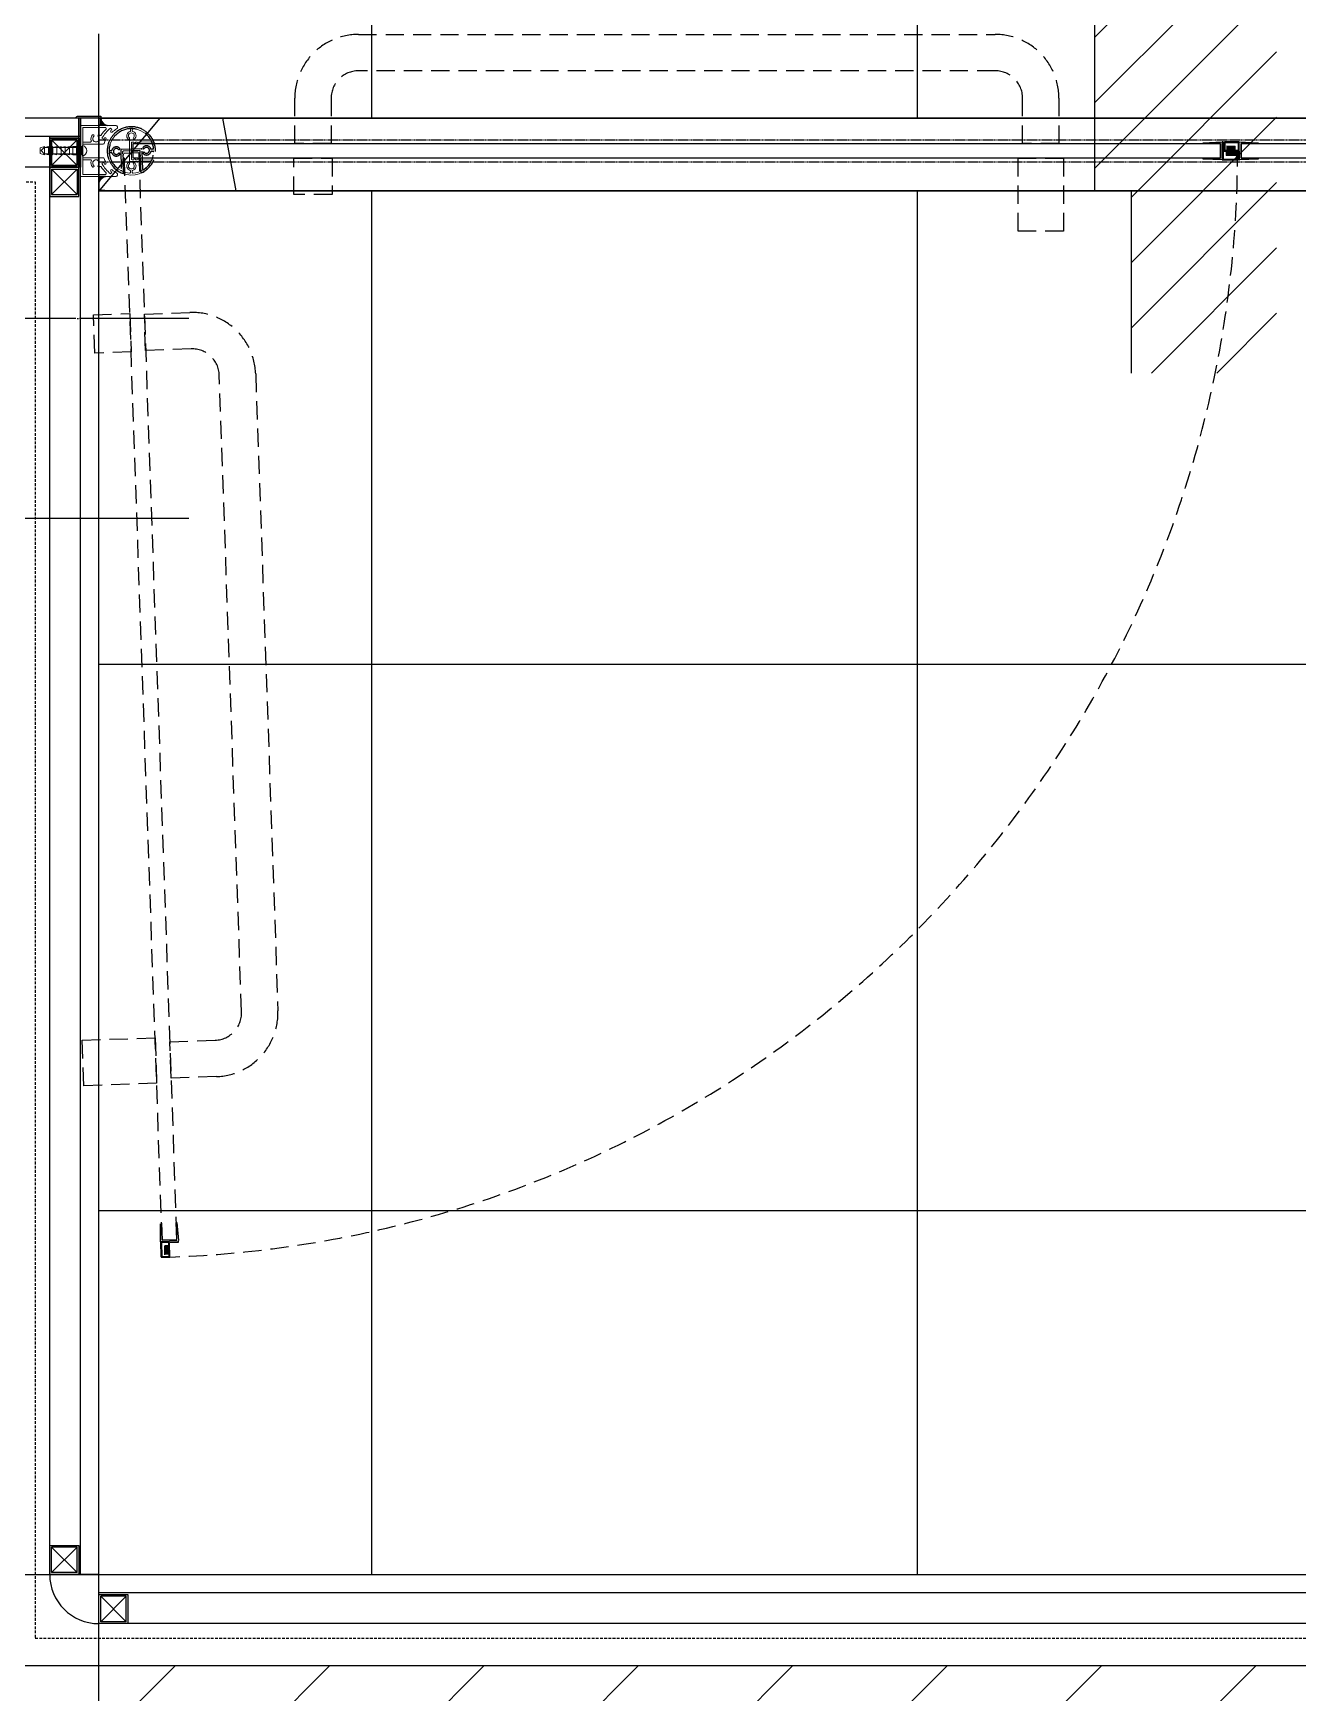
# Model space of a CAD drawing. Extents: x 42284 to 53516, y 22095 to 40513.
# Drawn here: x 48575 to 49270, y 26589 to 27500 of the extents above; entities that cross this region are included whole.
import ezdxf

# ---------------------------------------------------------------- set-up
doc = ezdxf.new("R2010")
doc.units = 0
doc.header["$MEASUREMENT"] = 0
for name, pattern in [('UP-ADD-LT-1', [62, 60, -1, 0, -1]), ('UP-ADD-LT-5', [2.3, 1.5, -0.8]), ('UP-ADD-LT-6', [1.5, 1, -0.5]), ('UP-ADD-LT-8', [0.75, 0.5, -0.25])]:
    doc.linetypes.add(name, pattern=pattern)
for name, color, linetype in [('25B_0', 7, 'Continuous'), ('25B_253', 253, 'Continuous'), ('25B_A-CEN', 1, 'UP-ADD-LT-1'), ('25B_A-ETC', 7, 'Continuous'), ('25B_A-MC', 171, 'Continuous'), ('25B_A-TILE', 253, 'Continuous'), ('25B_A-WALB', 3, 'Continuous'), ('25B_AA-XXXX-PATT', 8, 'Continuous'), ('25B_LH-UBR', 4, 'Continuous'), ('25B_TILE LINE & HATCH', 252, 'Continuous'), ('25B_UBR WALL', 4, 'Continuous'), ('25B_UBR-TILE LINE & HATCH', 252, 'Continuous'), ('25B_UBR내부자재', 6, 'Continuous'), ('25B_X-25$0$AA-FFXM-SANI', 4, 'Continuous'), ('25B_X-25$0$AA-XXXX-PAT2', 1, 'Continuous'), ('25B_도기&수전', 6, 'Continuous')]:
    doc.layers.add(name, color=color, linetype=linetype)

msp = doc.modelspace()

# ---------------------------------------------------------------- hatches: boundary and pattern name
at = {"layer": '25B_A-ETC'}
h = msp.add_hatch(dxfattribs=at)
h.set_pattern_fill('ANSI31', color=1, scale=8)
h.set_pattern_definition([(45, (0, 0), (-17.96051224213831, 17.96051224213831), [])])
h.paths.add_polyline_path([(49178.18729136267, 27313.5629119027), (49178.18729136267, 27413.5629119027), (49158.18729136264, 27413.5629119027), (49158.18729136264, 27513.5629119027), (49258.18729136264, 27513.5629119027), (49258.18729136267, 27313.5629119027)])
at = {"layer": '25B_AA-XXXX-PATT'}
h = msp.add_hatch(dxfattribs=at)
h.set_pattern_fill('_USER', color=256, scale=60, angle=44.99999999997431, style=0, pattern_type=0)
h.set_pattern_definition([(44.99999999997431, (46120.87045880372, 25683.6842641632), (-42.42640687117383, 42.42640687121187), [])])
h.paths.add_polyline_path([(48610.87048176338, 26513.56291190354), (48610.87048176338, 26093.5629119036), (48520.87048176338, 26093.56291190359), (48520.87048176338, 26603.56291190355), (49640.87048176152, 26603.56291190355), (49640.87048176152, 26513.56291190353)])
at = {"layer": '25B_LH-UBR', "linetype": 'UP-ADD-LT-6', "ltscale": 10}
msp.add_hatch(color=8, dxfattribs=at).paths.add_polyline_path([(48647.1711206551, 26834.09309928066), (48649.73494062083, 26834.13983938103), (48649.77960772615, 26829.23820026994), (48647.2157877604, 26829.19146016957)])
at = {"layer": '25B_UBR-TILE LINE & HATCH'}
h = msp.add_hatch(color=256, dxfattribs=at)
h.dxf.hatch_style = 1
edge = h.paths.add_edge_path()
edge.add_line((48615.50283468276, 27449.56289852485), (48611.86935006081, 27449.56289852485))
edge.add_line((48611.86935006081, 27449.56289852485), (48611.86935006081, 27453.1963831468))
edge.add_arc((48616.66714514636, 27454.36069361039), 4.937049375743, 193.6406264307987, 256.3593735692072)
h = msp.add_hatch(color=256, dxfattribs=at)
h.dxf.hatch_style = 1
edge = h.paths.add_edge_path()
edge.add_line((48614.50400678072, 27421.56289852485), (48610.87052215876, 27421.56289852485))
edge.add_line((48610.87052215876, 27421.56289852485), (48610.87052215876, 27417.92941390289))
edge.add_arc((48615.66831724431, 27416.76510343929), 4.937049375743, 463.6406264307927, 526.3593735692012, ccw=False)
at = {"layer": '25B_UBR내부자재'}
h = msp.add_hatch(color=256, dxfattribs=at)
h.dxf.hatch_style = 1
edge = h.paths.add_edge_path()
edge.add_arc((48611.11935006261, 27450.31289852185), 0.75, 269.9999999555207, 359.9999999999881, ccw=False)
edge.add_line((48611.11935006204, 27449.56289852185), (48610.86935006203, 27449.56289852205))
edge.add_line((48610.86935006203, 27449.56289852205), (48610.86935005622, 27453.56289852206))
edge.add_line((48610.86935005622, 27453.56289852205), (48600.86935005622, 27453.56289852764))
edge.add_line((48600.86935005622, 27453.56289852764), (48600.86935005622, 27426.56289852205))
edge.add_line((48600.86935005622, 27426.56289852205), (48599.86935005622, 27426.56289852205))
edge.add_line((48599.86935005622, 27426.56289852205), (48599.87052215855, 27453.56289852205))
edge.add_line((48599.87052215855, 27453.56289852205), (48598.36993610739, 27453.56289852205))
edge.add_line((48598.36993610739, 27453.56289852205), (48598.36993610739, 27453.81289852764))
edge.add_arc((48599.11993610738, 27453.81289852764), 0.749999999999, 89.99999999991309, 180.0000000000909, ccw=False)
edge.add_line((48599.11993610738, 27454.56289852764), (48611.86935005622, 27454.56289852206))
edge.add_line((48611.86935005622, 27454.56289852206), (48611.86935006261, 27450.31289852185))
for points in [[(49230.49920204912, 27432.97878659082), (49230.54196644799, 27435.54267595268), (49235.44217847246, 27435.41625111), (49235.39941407358, 27432.85236174813)], [(49235.49088352264, 27438.14701045965), (49235.44811912377, 27435.58312109778), (49230.5479070993, 27435.70954594045), (49230.59067149819, 27438.27343530233)]]:
    msp.add_hatch(color=8, dxfattribs=at).paths.add_polyline_path(points)
at = {"layer": '25B_X-25$0$AA-XXXX-PAT2'}
h = msp.add_hatch(dxfattribs=at)
h.set_pattern_fill('AR-CONC', color=256, scale=5)
h.set_pattern_definition([(50, (48610.87048176338, 27413.5629119027), (910.92334498002, -79.69542769451543), [95.25, -1047.75]), (355, (48610.87048176338, 27413.5629119027), (-176.2171071248467, 955.2842261951758), [76.2, -838.20292085]), (100.4514447, (48686.78051676338, 27406.9216444027), (734.7062354517662, 875.5887595609754), [80.95004399999998, -890.4512229999999]), (46.1842, (48610.87048176338, 27667.5629119027), (1355.395204460649, -210.2116396636357), [142.875, -1571.625]), (96.63555760999996, (48723.81998176338, 27650.0454119027), (1187.020670257515, 1237.130622988608), [121.4251157, -1335.6780408]), (351.18415117, (48610.87048176338, 27667.5629119027), (1187.020670324885, 1237.130622927663), [114.29983535, -1257.2986596]), (21, (48737.87048176338, 27604.0629119027), (758.0719563456624, -511.325990935438), [95.25, -1047.75]), (326, (48737.87048176338, 27604.0629119027), (309.0101417382353, 920.9398306115962), [76.2, -838.1999999999999]), (71.45144499999999, (48801.04314476338, 27561.4524124027), (1067.082096393581, 409.6138444295262), [80.950044, -890.4496879999999]), (37.5, (48610.87048176338, 27413.5629119027), (15.44301625295908, 422.7751943657655), [0, -828.04, 0, -850.9, 0, -841.375]), (7.499999999999999, (48610.87048176338, 27413.5629119027), (334.0983125515287, 500.9028740905975), [0, -485.1399999999999, 0, -808.99, 0, -320.675]), (327.5, (48327.66048176338, 27413.5629119027), (677.952975834357, -28.64371996336722), [0, -317.5, 0, -990.6, 0, -1314.45]), (317.5, (48200.66048176339, 27413.5629119027), (740.6459069300901, 127.1324551666651), [0, -412.75, 0, -657.86, 0, -933.45])])
h.paths.add_polyline_path([(48610.87048176338, 27453.5629119027), (48610.87048176338, 27413.5629119027), (49560.87048176711, 27413.5629119027), (49560.87048176711, 27453.5629119027)])

# ---------------------------------------------------------------- linework, layer by layer
at = {"layer": '25B_0', "color": 7, "elevation": 3.64e-10}
msp.add_lwpolyline([(49158.18729136264, 27513.5629119027), (49158.18729136261, 27413.5629119027), (49178.18729136267, 27413.5629119027), (49178.18729136267, 27313.5629119027)], dxfattribs=at)
at = {"layer": '25B_253', "lineweight": 15}
for p, q in [((48580.96538320744, 27438.01308840404), (48578.674569548, 27437.23605522123)), ((48578.674569548, 27437.23605522123), (48578.674569548, 27435.7222747446)), ((48578.674569548, 27434.20849426797), (48578.674569548, 27435.7222747446)), ((48580.96538320744, 27433.43146108516), (48578.674569548, 27434.20849426797)), ((48579.09353003487, 27435.7222747446), (48580.81164027945, 27437.44038498918)), ((48579.09353003487, 27435.7222747446), (48580.81164027945, 27434.00416450002)), ((48580.76505939535, 27433.46082462274), (48580.76505939535, 27433.46082462274)), ((48580.81164027945, 27437.44038498918), (48598.5654461401, 27437.44038498918)), ((48580.81164027945, 27434.00416450002), (48598.5654461401, 27434.00416450002)), ((48580.96538320744, 27437.44038498918), (48583.25619686688, 27438.01308840404)), ((48580.96538320744, 27438.01308840404), (48580.96538320744, 27435.7222747446)), ((48580.96538320744, 27433.43146108516), (48580.96538320744, 27435.7222747446)), ((48580.96538320744, 27434.00416450002), (48583.25619686688, 27433.43146108516)), ((48583.25619686688, 27438.01308840404), (48583.25619686688, 27435.7222747446)), ((48583.25619686688, 27437.44038498918), (48585.54701052632, 27438.01308840404)), ((48583.25619686688, 27433.43146108516), (48583.25619686688, 27435.7222747446)), ((48583.25619686688, 27434.00416450002), (48585.54701052632, 27433.43146108516)), ((48585.01622740842, 27437.81211415811), (48585.01622740842, 27437.81211415811)), ((48585.54701052632, 27437.44038498918), (48587.83782418576, 27438.01308840404)), ((48585.54701052632, 27438.01308840404), (48585.54701052632, 27435.7222747446)), ((48585.54701052632, 27433.43146108516), (48585.54701052632, 27435.7222747446)), ((48585.54701052632, 27434.00416450002), (48587.83782418576, 27433.43146108516)), ((48587.83782418576, 27437.44038498918), (48590.1286378452, 27438.01308840404)), ((48587.83782418576, 27438.01308840404), (48587.83782418576, 27435.7222747446)), ((48587.83782418576, 27433.43146108516), (48587.83782418576, 27435.7222747446)), ((48587.83782418576, 27434.00416450002), (48590.1286378452, 27433.43146108516)), ((48590.1286378452, 27438.01308840404), (48590.1286378452, 27435.7222747446)), ((48590.1286378452, 27437.44038498918), (48592.41945150464, 27438.01308840404)), ((48590.1286378452, 27433.43146108516), (48590.1286378452, 27435.7222747446)), ((48590.1286378452, 27434.00416450002), (48592.41945150464, 27433.43146108516)), ((48592.41945150464, 27437.44038498918), (48594.71026516407, 27438.01308840404)), ((48592.41945150464, 27438.01308840404), (48592.41945150464, 27435.7222747446)), ((48592.41945150464, 27433.43146108516), (48592.41945150464, 27435.7222747446)), ((48592.41945150464, 27434.00416450002), (48594.71026516407, 27433.43146108516)), ((48594.71026516407, 27437.44038498918), (48596.58687812428, 27438.01308840404)), ((48594.71026516407, 27438.01308840404), (48594.71026516407, 27435.7222747446)), ((48594.71026516407, 27433.43146108516), (48594.71026516407, 27435.7222747446)), ((48594.71026516407, 27434.00416450002), (48596.58687812428, 27433.43146108516)), ((48596.58687812428, 27438.01308840404), (48598.5654461401, 27438.01308840404)), ((48596.58687812428, 27438.01308840404), (48596.58687812428, 27435.7222747446)), ((48596.58687812428, 27433.43146108516), (48596.58687812428, 27435.7222747446)), ((48596.58687812428, 27433.43146108516), (48598.5654461401, 27433.43146108516)), ((48598.5654461401, 27437.44038498918), (48598.5654461401, 27438.01308840404)), ((48598.5654461401, 27437.44038498918), (48598.5654461401, 27435.7222747446)), ((48598.5654461401, 27434.00416450002), (48598.5654461401, 27435.7222747446)), ((48598.5654461401, 27434.00416450002), (48598.5654461401, 27433.43146108516)), ((48598.67998682307, 27437.55492567216), (48598.79452750605, 27437.55492567216)), ((48598.67998682307, 27433.88962381704), (48598.79452750605, 27433.88962381704)), ((48599.48177160388, 27437.44038498918), (48598.90906818902, 27437.44038498918)), ((48598.90906818902, 27437.44038498918), (48598.90906818902, 27435.7222747446)), ((48598.90906818902, 27434.00416450002), (48598.90906818902, 27435.7222747446)), ((48599.48177160388, 27434.00416450002), (48598.90906818902, 27434.00416450002)), ((48598.97364350436, 27434.19872085032), (48598.97364350436, 27434.19872085032)), ((48602.00166662926, 27438.24604338673), (48599.48177160388, 27437.44038498918)), ((48602.00166662926, 27433.19850610247), (48599.48177160388, 27434.00416450002)), ((48600.85625979953, 27437.723211546), (48600.85625979953, 27435.7222747446)), ((48600.85625979953, 27433.7213379432), (48600.85625979953, 27435.7222747446)), ((48601.4289632144, 27437.90606591102), (48601.4289632144, 27435.7222747446)), ((48601.4289632144, 27433.53848357818), (48601.4289632144, 27435.7222747446))]:
    msp.add_line(p, q, dxfattribs=at)
at = {"layer": '25B_253'}
msp.add_line((48602.00166662931, 27432.75953492427), (48602.00166662925, 27438.57141633067), dxfattribs=at)
at = {"layer": '25B_253', "lineweight": 15}
for centre, radius, start, end in [((48598.67998682307, 27437.44038498918), 0.1145406829719576, 90, 180), ((48598.67998682307, 27434.00416450002), 0.1145406829719576, 180, 270), ((48598.79452750605, 27437.44038498918), 0.1145406829719576, 0, 90), ((48598.79452750605, 27434.00416450002), 0.1145406829719576, 270, 0), ((48600.74171911657, 27437.723211546), 0.1145406829719576, 0, 104.0362434659533), ((48600.74171911657, 27433.72133794319), 0.1145406829719576, 255.9637565301003, 0), ((48601.31442253143, 27437.90606591102), 0.1145406829719576, 0, 107.7300674814721), ((48601.31442253143, 27433.53848357818), 0.1145406829719576, 252.2699325185279, 0), ((48601.17241110573, 27435.66547562746), 3.021945746342157, 285.9269239746035, 74.07307602539652)]:
    msp.add_arc(centre, radius, start, end, dxfattribs=at)
at = {"layer": '25B_A-CEN'}
msp.add_line((48660.3053393705, 27343.56291190261), (48093.87700758374, 27343.56291190261), dxfattribs=at)
at = {"layer": '25B_A-ETC', "color": 8, "linetype": 'Continuous'}
for p, q in [((48598.87052215857, 27427.56282858425), (48584.87052215857, 27427.56282858425)), ((48598.87048176338, 26654.56291190084), (48584.87048176338, 26654.56291190084)), ((48625.87048176338, 26627.56278818954), (48611.87048176338, 26627.56278818954))]:
    msp.add_line(p, q, dxfattribs=at)
for points in [[(48600.87052215857, 27443.5629119027), (48260.87048176338, 27443.5629119027)], [(48583.87052215856, 26669.56291190084), (48583.87052215856, 27443.5629119027)], [(48598.87052215857, 27441.56282858425), (48584.87052215857, 27441.56282858425), (48598.87052215857, 27427.56282858425), (48598.87052215857, 27441.56282858425), (48584.87052215857, 27427.56282858425), (48584.87052215857, 27441.56282858425)], [(48600.87052215857, 26653.5629119027), (48600.87052215857, 27443.5629119027)], [(48600.87052215857, 27426.5629119027), (48260.87048176338, 27426.5629119027)], [(48598.87048176338, 26668.56291190084), (48584.87048176338, 26668.56291190084), (48598.87048176338, 26654.56291190084), (48598.87048176338, 26668.56291190084), (48584.87048176338, 26654.56291190084), (48584.87048176338, 26668.56291190084)], [(48610.87048176338, 26626.56287150612), (48610.87048176338, 26653.5629119027), (48583.87048176338, 26653.56291190084)], [(48600.87048176338, 26653.5629119027), (48610.87048176338, 26653.5629119027)], [(49560.87048176152, 26643.5629119027), (48610.87048176338, 26643.5629119027)], [(48625.87048176338, 26641.56278818953), (48611.87048176338, 26641.56278818953), (48625.87048176338, 26627.56278818954), (48625.87048176338, 26641.56278818953), (48611.87048176338, 26627.56278818954), (48611.87048176338, 26641.56278818953)], [(49550.87048176338, 26626.5629119027), (48610.87048176338, 26626.5629119027)]]:
    msp.add_lwpolyline(points, dxfattribs=at)
for points in [[(48583.87052215856, 27426.56282858425), (48583.87052215856, 27442.56282858426), (48599.87052215856, 27442.56282858426), (48599.87052215856, 27426.56282858425)], [(48583.87048176338, 26653.56291190084), (48583.87048176338, 26669.56291190084), (48599.87048176338, 26669.56291190084), (48599.87048176338, 26653.56291190084)], [(48610.87048176338, 26626.56278818953), (48610.87048176338, 26642.56278818954), (48626.87048176338, 26642.56278818954), (48626.87048176338, 26626.56278818953)]]:
    msp.add_lwpolyline(points, close=True, dxfattribs=at)
msp.add_arc((48610.87051624258, 26653.56290598519), 27.000034479083, 179.9999874468593, 269.9999268289305, dxfattribs=at)
at = {"layer": '25B_A-MC'}
for p, q in [((48610.87048176361, 26573.56291190308), (48610.87048176338, 27499.90465700132)), ((48660.3053393705, 27453.56291190261), (48093.87700758374, 27453.56291190261)), ((48660.3053393705, 27233.56291190262), (48093.87700758374, 27233.56291190262)), ((48435.43362690846, 26653.56291190267), (49740.87048176152, 26653.56291190267))]:
    msp.add_line(p, q, dxfattribs=at)
at = {"layer": '25B_A-TILE'}
for p, q in [((48760.87048176338, 27453.56291190276), (48760.87048176338, 28903.56291190084)), ((49060.87048175965, 27453.5629119027), (49060.87048175965, 27595.56287163697)), ((48760.87048176338, 26653.5629119027), (48760.87048176338, 27413.56291190276)), ((49060.87048176338, 26653.5629119027), (49060.87048175965, 27413.5629119027)), ((48610.87048176338, 27153.5629119027), (49560.8704413682, 27153.5629119027)), ((48610.87048176338, 26853.5629119027), (49560.8704413682, 26853.5629119027))]:
    msp.add_line(p, q, dxfattribs=at)
at = {"layer": '25B_A-WALB'}
msp.add_line((48520.87048176338, 26603.56291190355), (49640.87048176152, 26603.56291190355), dxfattribs=at)
at = {"layer": '25B_LH-UBR', "color": 8, "linetype": 'UP-ADD-LT-6', "ltscale": 10}
for p, q in [((48628.75301950412, 27435.56289852874), (48632.44011069287, 27435.69165459023)), ((48649.73494062083, 26834.13983938102), (48647.1711206551, 26834.09309928066)), ((48647.2157877604, 26829.19146016957), (48647.1711206551, 26834.09309928066))]:
    msp.add_line(p, q, dxfattribs=at)
for points in [[(49103.56130911782, 27479.5628984839), (48753.56130911783, 27479.5628984839, 0.414213562373), (48738.56130911783, 27464.5628984839), (48738.56130911783, 27439.562865461), (48718.56130911782, 27439.56286380779), (48718.56130911782, 27464.5628984839, -0.414213562373), (48753.56130911783, 27499.5628984839), (49103.56130911782, 27499.5628984839, -0.414213562373), (49138.56130911783, 27464.5628984839), (49138.56130911783, 27439.56289852523), (49118.56130911782, 27439.56289852523), (49118.56130911782, 27464.5628984839, 0.414213562373)], [(48633.68415574328, 27433.42785544474, -1), (48633.6519667279, 27434.34962824193), (48633.61977771252, 27435.27140103912, 0.414213562373), (48633.14279680625, 27435.71619293002), (48624.36324220199, 27435.40960412744, 0.414213562373), (48623.91845031108, 27434.93262322116), (48623.95063932646, 27434.01085042397, -1), (48623.98282834184, 27433.08907762679), (48624.01501735721, 27432.16730482961, -1), (48624.04720637258, 27431.24553203242), (48624.07939538796, 27430.32375923522), (48624.18779692881, 27423.09052312132, -0.823574703282), (48628.28949768272, 27448.83642680823, -0.823574703282), (48634.17715035432, 27423.43935902967), (48633.7807227894, 27430.66253705317), (48633.74853377402, 27431.58430985037, -1), (48633.71634475865, 27432.50608264756)], [(48628.71761158721, 27436.57684860564), (48623.31388420817, 27436.38814628744, 0.414213562373), (48622.86909231727, 27435.91116538115), (48623.25241735941, 27424.93417238466, -0.578457502483), (48622.95805910388, 27424.75091567866, -0.245181490068), (48616.56987776873, 27434.13055894742, -0.4384767346110001), (48617.01179610824, 27434.64529269866), (48617.80958533931, 27434.6731521125, -0.337188166333), (48618.03758523788, 27434.51191628622, 0.5856446151240001), (48622.36802730979, 27433.60536991675, 0.881698595778), (48621.67984793253, 27434.21959748839, -0.682476554603), (48618.84396193436, 27435.21686661345, -0.682476554603), (48621.60337387924, 27436.40952784821, 0.881698595778), (48622.24703053659, 27437.07026415907, 0.5856446151240001), (48617.99037468196, 27435.86384972217, -0.337188166333), (48617.7741774224, 27435.68710218942), (48616.97638819133, 27435.65924277557, -0.4384767346110001), (48616.49964033128, 27436.14189599623, -0.390359643558), (48628.32490559963, 27447.82247673132, -0.390359643558), (48640.9361612395, 27436.99523811008, -0.4384767346110001), (48640.49424289999, 27436.48050435881), (48639.69645366892, 27436.45264494497, -0.337188166333), (48639.46845377036, 27436.61388077126, 0.5856446151240001), (48635.13801169845, 27437.5204271407, 0.881698595778), (48635.8261910757, 27436.90619956907, -0.682476554603), (48638.66207707388, 27435.90893044401, -0.682476554603), (48635.90266512901, 27434.71626920924, 0.881698595778), (48635.25900847165, 27434.05553289838, 0.5856446151240001), (48639.51566432628, 27435.2619473353, -0.337188166333), (48639.73186158583, 27435.43869486805), (48640.52965081691, 27435.4665542819, -0.4384767346110001), (48641.00639867696, 27434.98390106124, -0.245181490068), (48635.28806947053, 27425.18148912745, -0.5784575024820001), (48634.98164491467, 27425.34376603644), (48634.59831987252, 27436.32075903293, 0.414213562373), (48634.12133896624, 27436.76555092385)], [(48689.29678619004, 26962.57942713673), (48677.08196234398, 27312.36621659338, 0.414213562373), (48661.56760748816, 27326.83358654812), (48636.5828038099, 27325.96109797806), (48635.88481222364, 27345.94891446074), (48660.86961755409, 27346.8214030885, -0.414213562373), (48697.06977888436, 27313.06420652744), (48709.28460273042, 26963.27741707079, -0.414213562373), (48675.52740616935, 26927.07725574052), (48650.54263553518, 26926.20476832439), (48649.84464560112, 26946.19258486476), (48674.8294162353, 26947.0650722809, 0.414213562373)], [(48644.73516838284, 26836.21661414539), (48645.01340019247, 26828.2490975738, 0.414213562373), (48645.50182864049, 26827.79363067752), (48649.79399430197, 26827.94446223266), (48649.69307482231, 26835.91817068724), (48654.63381888192, 26836.11119348598), (48654.61733810604, 26836.58314115813)]]:
    msp.add_lwpolyline(points, format="xyb", close=True, dxfattribs=at)
for points in [[(48632.78625366353, 27434.68101698168), (48653.64122879157, 26837.47266701507), (48645.64610217542, 26837.19347104145), (48624.79112704738, 27434.40182100806)], [(48718.06130911783, 27431.5628646344), (48739.06130911783, 27431.5628646344), (48739.06130911783, 27411.5628646344), (48718.06130911783, 27411.5628646344)], [(49116.06130911783, 27431.56289769862), (49141.06130911783, 27431.56289769862), (49141.06130911783, 27391.56289769862), (49116.06130911783, 27391.56289769862)], [(48627.87223668523, 27346.16941392947), (48628.605126116, 27325.18220656208), (48608.61730957562, 27324.48421662802), (48607.88442014485, 27345.47142399541)], [(48641.76226941712, 26948.41186592984), (48642.63475683468, 26923.42709525437), (48602.65912375393, 26922.03111538625), (48601.78663633635, 26947.01588606172)], [(48645.22359683087, 26835.76114724909), (48645.48534786463, 26828.26557834967), (48649.44353373505, 26828.40474707353), (48649.35746517319, 26835.90645094005)]]:
    msp.add_lwpolyline(points, close=True, dxfattribs=at)
msp.add_lwpolyline([(48653.64048120999, 26837.49407495072), (48653.31086569255, 26846.93302839392), (48653.78281336471, 26846.94950916979), (48654.61733810604, 26836.58314115813), (48644.73516838284, 26836.21661414539), (48644.84453898582, 26846.61594370878), (48645.31648665798, 26846.63242448465), (48645.64610217542, 26837.19347104145), (48653.64122879157, 26837.47266701507)], dxfattribs=at)
at = {"layer": '25B_TILE LINE & HATCH', "linetype": 'UP-ADD-LT-6', "ltscale": 10}
msp.add_arc((48628.75301949002, 27435.56289852451), 607.9826368809669, 271.5662538815891, 359.9832800476889, dxfattribs=at)
at = {"layer": '25B_UBR WALL'}
msp.add_line((48600.87052215855, 27443.56289852485), (48600.87052215855, 27453.56289852485), dxfattribs=at)
at = {"layer": '25B_UBR WALL', "color": 252}
for p, q in [((48584.87052215856, 27441.56282858425), (48584.87052215856, 27427.56282858425)), ((48584.87052215856, 27425.56282858426), (48584.87052215856, 27411.56282858426))]:
    msp.add_line(p, q, dxfattribs=at)
at = {"layer": '25B_UBR WALL', "color": 7}
for points in [[(48583.87052215856, 27426.56282858425), (48599.87052215856, 27426.56282858425), (48599.87052215856, 27442.56282858426), (48583.87052215856, 27442.56282858426)], [(48583.87052215856, 27410.56282858425), (48599.87052215856, 27410.56282858425), (48599.87052215856, 27426.56282858425), (48583.87052215856, 27426.56282858425)]]:
    msp.add_lwpolyline(points, close=True, dxfattribs=at)
at = {"layer": '25B_UBR WALL', "color": 252}
for points in [[(48598.87052215856, 27441.56282858425), (48598.87052215856, 27427.56282858425), (48584.87052215856, 27441.56282858425), (48598.87052215856, 27441.56282858425), (48584.87052215856, 27427.56282858425), (48598.87052215856, 27427.56282858425)], [(48598.87052215856, 27425.56282858426), (48598.87052215856, 27411.56282858426), (48584.87052215856, 27425.56282858426), (48598.87052215856, 27425.56282858426), (48584.87052215856, 27411.56282858426), (48598.87052215856, 27411.56282858426)]]:
    msp.add_lwpolyline(points, dxfattribs=at)
at = {"layer": '25B_UBR-TILE LINE & HATCH', "linetype": 'UP-ADD-LT-8'}
for p, q in [((48610.87052215876, 27441.56289852486), (49560.87048176152, 27441.56289852485)), ((48610.87052215876, 27429.56289852485), (49560.87048176152, 27429.56289852485))]:
    msp.add_line(p, q, dxfattribs=at)
at = {"layer": '25B_UBR-TILE LINE & HATCH'}
for points in [[(48615.50283468276, 27449.56289852485), (48611.86935006081, 27449.56289852485), (48611.86935006081, 27453.1963831468, 0.280704817073)], [(48614.50400678072, 27421.56289852485), (48610.87052215876, 27421.56289852485), (48610.87052215876, 27417.92941390289, -0.280704817073)]]:
    msp.add_lwpolyline(points, format="xyb", close=True, dxfattribs=at)
at = {"layer": '25B_UBR내부자재', "lineweight": 20}
for p, q in [((48600.71562761312, 27449.56289852485), (48620.1632377036, 27449.56289852485)), ((48600.71562761312, 27448.43560060885), (48600.71562761312, 27449.56289852485)), ((48600.86935005622, 27448.43560060885), (48600.71562761312, 27448.43560060885)), ((48620.4153083761, 27449.56289852485), (48600.86935005622, 27449.56289852485)), ((48600.86935005622, 27435.56289852485), (48600.86935005622, 27448.43560060885)), ((48601.99664797222, 27440.44203356816), (48601.99664797222, 27448.43560060885)), ((48614.44212482778, 27448.43560060885), (48601.99664797222, 27448.43560060885)), ((48613.55154608672, 27441.97112697164), (48612.55745460298, 27442.50271206675)), ((48614.76019464182, 27442.66800785408), (48614.65386701597, 27442.74785660843)), ((48618.02425307319, 27447.25531602264), (48617.33575026554, 27448.14793266782)), ((48617.5417241181, 27445.95274162536), (48617.41287006983, 27446.12054216715)), ((48600.86935005622, 27435.56289852485), (48600.86935005622, 27422.69019644083)), ((48601.79168471477, 27435.56289852485), (48601.99664797222, 27436.07530666847)), ((48601.99664797222, 27435.05049038121), (48601.79168471477, 27435.56289852485)), ((48601.99664797222, 27436.07530666847), (48601.99664797222, 27440.68697996118)), ((48606.25802409837, 27440.44203356816), (48601.99664797222, 27440.44203356816)), ((48613.25043161619, 27439.31473565217), (48601.99664797222, 27439.31473565217)), ((48601.99664797222, 27435.05049038121), (48601.99664797222, 27430.43881708851)), ((48628.75301949303, 27435.56289852485), (48628.75301949303, 27439.252237159)), ((48613.25043161619, 27431.81106139751), (48601.99664797222, 27431.81106139751)), ((48601.99664797222, 27430.68376348153), (48601.99664797222, 27422.69019644083)), ((48606.25802409837, 27430.68376348153), (48601.99664797222, 27430.68376348153)), ((48613.55154608672, 27429.15467007805), (48612.55745460298, 27428.62308498293)), ((48614.76019464182, 27428.45778919562), (48614.65386701597, 27428.37794044127)), ((48618.02425307319, 27423.87048102704), (48617.33575026554, 27422.97786438186)), ((48617.5417241181, 27425.17305542433), (48617.41287006983, 27425.00525488253)), ((48600.86935005622, 27422.69019644085), (48600.71562761312, 27422.69019644085)), ((48600.71562761312, 27422.69019644085), (48600.71562761312, 27421.56289852486)), ((48600.71562761312, 27421.56289852485), (48620.1632377036, 27421.56289852485)), ((48620.4153083761, 27421.56289852485), (48600.86935005622, 27421.56289852485)), ((48614.44212482778, 27422.69019644083), (48601.99664797222, 27422.69019644083))]:
    msp.add_line(p, q, dxfattribs=at)
at = {"layer": '25B_UBR내부자재', "color": 8}
for p, q in [((49230.54196644799, 27435.54267595269), (49230.49920204912, 27432.97878659082)), ((49235.39941407358, 27432.85236174813), (49230.49920204912, 27432.97878659082)), ((49230.59067149819, 27438.27343530233), (49235.49088352264, 27438.14701045965)), ((49235.44217847246, 27435.41625111), (49235.39941407358, 27432.85236174813)), ((49235.44811912377, 27435.58312109778), (49235.49088352264, 27438.14701045965))]:
    msp.add_line(p, q, dxfattribs=at)
at = {"layer": '25B_UBR내부자재', "lineweight": 20}
for points in [[(48631.05885613938, 27440.41651891997, -1), (48630.13652148083, 27440.41651891997), (48629.2141868223, 27440.41651891997, 0.414213562373), (48628.75301949303, 27439.9553515907), (48628.75301949303, 27431.17044545899, 0.414213562373), (48629.2141868223, 27430.70927812971), (48630.13652148083, 27430.70927812971, -1), (48631.05885613938, 27430.70927812971), (48631.98119079791, 27430.70927812971, -1), (48632.90352545645, 27430.70927812971), (48633.825860115, 27430.70927812971), (48641.05847309613, 27430.56517733537, -0.823574703282), (48615.47140041004, 27435.56289852485, -0.823574703282), (48641.05847309613, 27440.56061971431), (48633.825860115, 27440.41651891997), (48632.90352545645, 27440.41651891997, -1), (48631.98119079791, 27440.41651891997)], [(48627.73845136862, 27435.56289852485), (48627.73845136862, 27430.15587733459, 0.414213562373), (48628.1996186979, 27429.69471000532), (48639.18330265789, 27429.69471000532, -0.578457502483), (48639.3561747739, 27429.39413549808, -0.245181490068), (48629.75930101695, 27423.33719049973, -0.4384767346110001), (48629.26030355521, 27423.79680358338), (48629.26030355521, 27424.59507910234, -0.337188166333), (48629.42939824272, 27424.81731306033, 0.5856446151240001), (48630.48652261743, 27429.11347913191, 0.881698595778), (48629.84865210272, 27428.44715520804, -0.682476554603), (48628.75301949303, 27425.64780094553, -0.682476554603), (48627.65738688334, 27428.44715520804, 0.881698595778), (48627.01951636857, 27429.11347913185, 0.5856446151240001), (48628.07664074343, 27424.8173130603, -0.337188166333), (48628.24573543083, 27424.59507910234), (48628.24573543083, 27423.79680358338, -0.4384767346110001), (48627.74673796909, 27423.33719049973, -0.390359643558), (48616.48596853442, 27435.56289852485, -0.390359643558), (48627.74673796907, 27447.78860654995, -0.4384767346110001), (48628.24573543083, 27447.3289934663), (48628.24573543083, 27446.53071794735, -0.337188166333), (48628.07664074332, 27446.30848398936, 0.5856446151240001), (48627.01951636864, 27442.01231791779, 0.881698595778), (48627.65738688334, 27442.67864184164, -0.682476554603), (48628.75301949303, 27445.47799610415, -0.682476554603), (48629.84865210274, 27442.67864184166, 0.881698595778), (48630.48652261747, 27442.01231791783, 0.5856446151240001), (48629.4293982426, 27446.30848398939, -0.337188166333), (48629.26030355521, 27446.53071794735), (48629.26030355521, 27447.3289934663, -0.4384767346110001), (48629.75930101695, 27447.78860654995, -0.245181490068), (48639.35617477495, 27441.73166155221, -0.5784575024820001), (48639.18330265789, 27441.43108704436), (48628.1996186979, 27441.43108704436, 0.414213562373), (48627.73845136862, 27440.96991971509)]]:
    msp.add_lwpolyline(points, format="xyb", close=True, dxfattribs=at)
at = {"layer": '25B_UBR내부자재'}
for points in [[(48629.77512166203, 27439.56289852523), (49227.34749657363, 27439.56289852523), (49227.34749657363, 27431.56289852523), (48629.77512166203, 27431.56289852523)], [(49559.87048176151, 27431.56289852523), (49238.64258899814, 27431.56289852523), (49238.64258899814, 27439.56289852523), (49559.87048176151, 27439.56289852523)]]:
    msp.add_lwpolyline(points, close=True, dxfattribs=at)
at = {"layer": '25B_UBR내부자재', "color": 8}
for points in [[(49227.3260755889, 27439.56289852523), (49217.88136868543, 27439.56289852523), (49217.88136868543, 27440.03513387041), (49228.27054627924, 27440.50736921557), (49228.29196726397, 27430.61842783488), (49217.90278967017, 27431.09066318006), (49217.90278967017, 27431.56289852523), (49227.34749657363, 27431.56289852523), (49227.34749657363, 27439.56289852523)], [(49238.66400998287, 27431.56289852523), (49248.10871688634, 27431.56289852523), (49248.10871688634, 27431.09066318006), (49237.71953929253, 27430.61842783488), (49237.69811830779, 27440.50736921557), (49248.0872959016, 27440.03513387041), (49248.0872959016, 27439.56289852523), (49238.64258899814, 27439.56289852523), (49238.64258899814, 27431.56289852523)]]:
    msp.add_lwpolyline(points, dxfattribs=at)
for points in [[(49228.29196726397, 27430.61842783488), (49236.26434038986, 27430.61842783488, 0.414213562373), (49236.73657573503, 27431.09066318006), (49236.73563048374, 27435.38547811554), (49228.76325735785, 27435.56289852523), (49228.74278162442, 27440.50736921557), (49228.27054627924, 27440.50736921557)], [(49237.69811830779, 27440.50736921557), (49229.7257451819, 27440.50736921557, 0.414213562373), (49229.25350983674, 27440.03513387041), (49229.25445508803, 27435.74031893492), (49237.22682821392, 27435.56289852523), (49237.24730394734, 27430.61842783488), (49237.71953929253, 27430.61842783488)]]:
    msp.add_lwpolyline(points, format="xyb", close=True, dxfattribs=at)
for points in [[(49228.76420260914, 27431.09066318006), (49236.26434038986, 27431.09066318006), (49236.26339513857, 27435.05129474902), (49228.76325735785, 27435.22708430716)], [(49237.22588296262, 27440.03513387041), (49229.7257451819, 27440.03513387041), (49229.72669043319, 27436.07450230145), (49237.22682821392, 27435.89871274331)]]:
    msp.add_lwpolyline(points, close=True, dxfattribs=at)
at = {"layer": '25B_UBR내부자재', "lineweight": 20}
for centre, radius, start, end in [((48609.32167206644, 27442.26108247806), 2.818244789986, 132.8395884081646, 203.098167169219), ((48607.75382279389, 27443.95186078944), 0.512408143634, 29.99999999913192, 132.8395884081646), ((48609.32167206644, 27442.26108247806), 1.793428502717999, 132.8395884081646, 47.16041159197714), ((48607.75382279389, 27443.95186078944), 0.512408143634, 312.8395884081645, 29.99999999913192), ((48610.88952133897, 27443.95186078944), 0.512408143634, 150.0000000008681, 227.1604115919771), ((48610.88952133897, 27443.95186078944), 0.512408143634, 47.16041159197714, 150.0000000008681), ((48609.32167206644, 27442.26108247806), 2.818244789986, 43.49627468247891, 47.16041159197714), ((48611.73779140539, 27444.55359557599), 0.512408143634, 223.4962746824789, 327.6542977332326), ((48628.10143053061, 27434.19065421583), 18.856619685724, 134.8468191555581, 147.6542977332325), ((48628.10143053061, 27434.19065421583), 17.626840141003, 127.6441124292017, 151.8645950693626), ((48628.10143053061, 27434.19065421583), 16.499542225009, 149.3610483976258, 151.8645950693626), ((48628.10143053061, 27434.19065421583), 15.372244309014, 149.3984581532752, 159.2164404047194), ((48614.34616807846, 27442.33812075508), 0.512408143634, 53.09458512490504, 149.3610483976258), ((48614.44212482778, 27447.92319246522), 0.512408143634, 314.8468191554111, 90), ((48614.42906018036, 27442.27696811941), 0.512408143634, 329.3984581532752, 49.74190186950472), ((48617.8192782706, 27446.43262305412), 0.512408143634, 130.0272363777268, 217.5206611586341), ((48628.10143053061, 27434.19065421583), 16.499542225009, 127.6441124292017, 130.0272363777268), ((48617.87285857954, 27446.34378136003), 0.512408143634, 229.7419018695047, 310.0853455853526), ((48628.10143053061, 27434.19065421583), 15.372244309014, 118.9550243682606, 130.0853455853526), ((48620.1632377036, 27448.53808223758), 1.024816287268, 298.9550243682606, 90), ((48606.25802409837, 27440.95444171179), 0.512408143634, 270, 23.09816716921904), ((48613.25043161619, 27439.8271437958), 0.512408143634, 270, 339.2164404047194), ((48606.25802409837, 27430.1713553379), 0.512408143634, 336.901832830781, 90), ((48609.32167206644, 27428.86471457163), 2.818244789986, 156.9018328307809, 227.1604115919771), ((48607.75382279389, 27427.17393626024), 0.512408143634, 227.1604115919771, 330.0000000008681), ((48609.32167206644, 27428.86471457163), 1.793428502717999, 312.8395884081645, 227.1604115919771), ((48607.75382279389, 27427.17393626024), 0.512408143634, 330.0000000008681, 47.16041159197714), ((48610.88952133897, 27427.17393626024), 0.512408143634, 132.8395884081646, 209.9999999991319), ((48610.88952133897, 27427.17393626024), 0.512408143634, 209.9999999991319, 312.8395884081645), ((48609.32167206644, 27428.86471457163), 2.818244789986, 312.8395884081645, 316.503725317521), ((48611.73779140539, 27426.5722014737), 0.512408143634, 32.34570226676744, 136.5037253175211), ((48628.10143053061, 27436.93514283386), 18.856619685724, 212.3457022667674, 225.1531808445888), ((48628.10143053061, 27436.93514283386), 17.626840141003, 208.1354049306373, 232.3558875707983), ((48613.25043161619, 27431.29865325388), 0.512408143634, 20.78355959528058, 90), ((48628.10143053061, 27436.93514283386), 16.499542225009, 208.1354049306373, 210.6389516023742), ((48628.10143053061, 27436.93514283386), 15.372244309014, 200.7835595952806, 210.6015418467248), ((48614.34616807846, 27428.7876762946), 0.512408143634, 210.6389516023742, 306.905414875095), ((48614.44212482778, 27423.20260458447), 0.512408143634, 270, 45.15318084444183), ((48614.42906018036, 27428.84882893028), 0.512408143634, 310.2580981304953, 30.60154184672482), ((48617.8192782706, 27424.69317399556), 0.512408143634, 142.4793388413659, 229.9727636222731), ((48628.10143053061, 27436.93514283386), 16.499542225009, 229.9727636222731, 232.3558875707983), ((48617.87285857954, 27424.78201568965), 0.512408143634, 49.91465441464734, 130.2580981304953), ((48628.10143053061, 27436.93514283386), 15.372244309014, 229.9146544146474, 241.0449756317394), ((48620.1632377036, 27422.58771481211), 1.024816287268, 270, 61.04497563173939)]:
    msp.add_arc(centre, radius, start, end, dxfattribs=at)
at = {"layer": '25B_X-25$0$AA-FFXM-SANI', "color": 8, "linetype": 'UP-ADD-LT-5'}
msp.add_lwpolyline([(48225.87048176338, 28938.56291190363), (48225.87048176338, 27418.5629119027), (48575.87048176339, 27418.5629119027), (48575.87048176339, 26618.5629119027), (49595.87056508136, 26618.5629119027), (49595.87056508136, 28938.56291190369)], close=True, dxfattribs=at)
at = {"layer": '25B_X-25$0$AA-FFXM-SANI'}
msp.add_lwpolyline([(48610.87048176338, 27453.5629119027), (49560.87048176711, 27453.5629119027), (49560.87048176711, 27413.5629119027), (48610.87048176338, 27413.5629119027)], close=True, dxfattribs=at)
at = {"layer": '25B_X-25$0$AA-FFXM-SANI', "elevation": 3.6e-10}
msp.add_lwpolyline([(49560.87071463687, 27453.5629119027), (48610.87048176338, 27453.5629119027), (48610.87048176338, 27413.5629119027), (49560.87071463687, 27413.5629119027)], close=True, dxfattribs=at)
at = {"layer": '25B_X-25$0$AA-XXXX-PAT2'}
msp.add_line((48610.87048176338, 27453.5629119027), (49560.87048176152, 27453.5629119027), dxfattribs=at)
at = {"layer": '25B_도기&수전'}
msp.add_lwpolyline([(48611.86935006261, 27450.31289852185, -0.4142135626), (48611.11935006204, 27449.56289852185), (48610.86935006203, 27449.56289852205), (48610.86935005622, 27453.56289852205), (48600.86935005622, 27453.56289852764), (48600.86935005622, 27426.56289852205), (48599.86935005622, 27426.56289852205), (48599.87052215855, 27453.56289852205), (48598.36993610739, 27453.56289852205), (48598.36993610739, 27453.81289852764, -0.414213562374), (48599.11993610738, 27454.56289852764), (48611.86935005622, 27454.56289852206)], format="xyb", close=True, dxfattribs=at)

doc.saveas('drawing.dxf')
